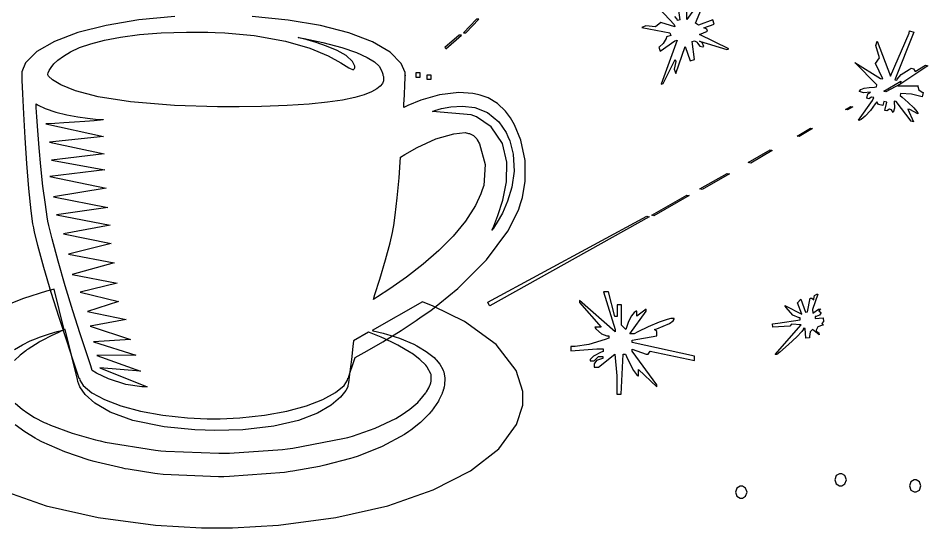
# Model space of a CAD drawing. Extents: x 71 to 281, y 22 to 318.
# Drawn here: x 144.6 to 278.6, y 132.4 to 207.5 of the extents above; entities that cross this region are included whole.
import ezdxf

# ---------------------------------------------------------------- set-up
doc = ezdxf.new("R2010")
doc.units = 0
doc.header["$MEASUREMENT"] = 0

msp = doc.modelspace()

# ---------------------------------------------------------------- linework, layer by layer
at = {"color": 7}
for points in [[(237.596, 210.468), (241.23, 206.551), (241.336, 206.235), (239.29, 206.834), (238.514, 206.199), (237.067, 206.339), (236.467, 206.128), (240.594, 205.317), (240.735, 204.928), (240.135, 204.717), (240.056, 204.515), (239.606, 203.739), (239.086, 203.28), (238.971, 203.236), (239.183, 202.635), (241.37, 204.152), (241.689, 204.258), (239.324, 197.768), (239.642, 197.872), (241.406, 201.4), (241.512, 201.083), (241.264, 199.955), (241.476, 199.355), (242.852, 203.306), (243.629, 201.19), (244.228, 201.4), (243.91, 204.046), (244.228, 204.152), (244.651, 203.976), (244.704, 203.827), (245.048, 203.364), (245.497, 203.272), (245.604, 203.306), (245.393, 203.906), (244.968, 204.082), (248.991, 202.847), (249.308, 202.953), (244.968, 205.104), (246.169, 205.563), (246.063, 205.882), (245.64, 206.058), (247.157, 206.622), (246.944, 207.221), (244.828, 206.445), (244.369, 206.728), (246.415, 211.631)], [(241.512, 211.526), (242.076, 207.257), (241.759, 207.151), (241.691, 207.318), (241.341, 207.759)], [(246.098, 211.526), (243.1, 207.293), (243.134, 209.021)], [(167.653, 207.72), (162.347, 207.22), (157.546, 206.425), (153.366, 205.366), (149.917, 204.074), (147.315, 202.58), (145.67, 200.914), (145.098, 199.559), (145.098, 199.107), (145.098, 199.099), (145.098, 199.073), (145.098, 199.073), (145.098, 199.073), (145.13, 198.327), (145.223, 196.315), (145.375, 193.374), (145.577, 189.844), (145.83, 186.06), (146.124, 182.36), (146.458, 179.083), (146.707, 177.19), (146.826, 176.565), (146.947, 175.926), (147.417, 174.024), (148.32, 170.768), (149.411, 167.121), (150.574, 163.412), (151.686, 159.961), (152.63, 157.094), (153.283, 155.135), (153.529, 154.41), (153.529, 154.41), (153.599, 154.41), (153.651, 154.128), (154.167, 153.343), (155.426, 152.283), (157.302, 151.273), (159.724, 150.354), (162.617, 149.567), (165.906, 148.953), (169.522, 148.555), (172.423, 148.413), (173.39, 148.413), (174.356, 148.413), (177.257, 148.558), (180.873, 148.959), (184.162, 149.576), (187.056, 150.367), (189.478, 151.289), (191.353, 152.298), (192.612, 153.354), (193.128, 154.129), (193.182, 154.41), (193.252, 154.41), (193.252, 154.41), (193.321, 154.648), (193.521, 155.298), (193.832, 156.271), (194.135, 157.179), (194.24, 157.479), (194.688, 157.708), (196.014, 158.432), (198.327, 159.774), (201.031, 161.459), (203.25, 162.934), (203.976, 163.442), (205.372, 164.417), (209.364, 167.626), (213.615, 171.847), (216.715, 176.083), (218.299, 179.208), (218.652, 180.305), (218.882, 181.067), (219.286, 183.437), (219.282, 186.519), (218.637, 189.527), (217.736, 191.751), (217.347, 192.44), (217.347, 192.44), (217.14, 192.801), (216.384, 193.8), (215.203, 194.902), (213.823, 195.726), (212.664, 196.161), (212.266, 196.251), (211.595, 196.403), (209.502, 196.508), (206.662, 196.168), (203.907, 195.382), (202.008, 194.615), (201.4, 194.31), (201.425, 194.776), (201.493, 196.171), (201.559, 197.684), (201.599, 198.701), (201.613, 199.073), (201.613, 199.073), (201.613, 199.073), (201.613, 199.003), (201.613, 199.003), (201.613, 199.456), (201.038, 200.813), (199.39, 202.49), (196.783, 204.002), (193.33, 205.312), (189.148, 206.392), (184.349, 207.203), (179.046, 207.714)], [(144.05, 158.656), (145.234, 159.355), (146.357, 159.901), (147.131, 160.233), (147.391, 160.338), (147.726, 160.47), (149.185, 160.964), (150.344, 161.282), (150.53, 161.326), (150.627, 161.353), (151.334, 161.528), (151.378, 161.536), (149.895, 167.533), (148.748, 167.228), (145.353, 166.147), (141.261, 164.539)], [(142.032, 137.946), (148.7, 135.618), (156.352, 133.861), (164.806, 132.751), (171.614, 132.362), (173.883, 132.362), (176.152, 132.362), (182.959, 132.751), (191.415, 133.861), (199.067, 135.618), (205.736, 137.946), (211.237, 140.765), (215.392, 144.001), (218.018, 147.575), (218.935, 150.453), (218.935, 151.412), (218.952, 152.444), (217.953, 155.56), (215.009, 159.372), (210.331, 162.768), (205.741, 165.059), (204.152, 165.665), (204.152, 165.665), (196.744, 161.432), (196.876, 161.405), (198.348, 161.051), (198.508, 161.007), (198.851, 160.911), (200.765, 160.303), (202.89, 159.411), (203.34, 159.173), (203.561, 159.051), (204.716, 158.349), (205.872, 157.453), (206.092, 157.233), (206.197, 157.118), (206.71, 156.479), (207.151, 155.715), (207.221, 155.539), (207.292, 155.373), (207.476, 154.416), (207.415, 153.406), (207.363, 153.212), (207.363, 153.106), (207.327, 153.035), (207.293, 152.893), (207.221, 152.647), (207.203, 152.602), (207.063, 152.198), (207.045, 152.153), (207.009, 152.075), (206.631, 151.281), (206.587, 151.201), (206.499, 151.043), (205.501, 149.579), (205.387, 149.437), (205.157, 149.164), (203.884, 147.886), (202.45, 146.747), (202.142, 146.543), (201.532, 146.13), (198.229, 144.356), (194.662, 142.937), (193.922, 142.699), (193.551, 142.576), (189.758, 141.58), (189.371, 141.5), (188.983, 141.412), (185.04, 140.706), (184.643, 140.652), (183.84, 140.538), (175.727, 139.904), (174.908, 139.876), (174.086, 139.86), (165.938, 140.239), (165.136, 140.335), (164.729, 140.379), (160.77, 140.997), (160.373, 141.075), (159.985, 141.147), (156.156, 142.029), (155.787, 142.133), (155.046, 142.338), (151.446, 143.546), (148.06, 145.037), (147.425, 145.38), (147.107, 145.557), (145.582, 146.497), (144.162, 147.523)], [(144.126, 150.747), (145.212, 149.816), (145.451, 149.648), (145.688, 149.472), (146.998, 148.648), (148.431, 147.91), (148.732, 147.778), (149.331, 147.505), (152.527, 146.315), (155.954, 145.336), (156.669, 145.168), (157.383, 145.001), (164.826, 143.801), (165.593, 143.721), (166.361, 143.651), (174.157, 143.352), (174.942, 143.368), (175.726, 143.386), (183.523, 143.915), (184.29, 144.004), (185.058, 144.102), (192.448, 145.504), (193.146, 145.697), (193.842, 145.892), (197.18, 147.038), (200.219, 148.467), (200.767, 148.802), (201.039, 148.97), (202.318, 149.865), (203.455, 150.848), (203.659, 151.059), (203.755, 151.165), (204.637, 152.25), (204.717, 152.364), (204.752, 152.426), (205.078, 153.009), (205.104, 153.07), (205.122, 153.097), (205.263, 153.396), (205.281, 153.422), (205.353, 153.599), (205.387, 153.741), (205.387, 153.741), (205.387, 153.741), (205.387, 153.741), (205.387, 153.741), (205.387, 153.811), (205.421, 153.909), (205.449, 154.871), (205.423, 154.976), (205.395, 155.073), (204.858, 156.052), (204.788, 156.14), (204.637, 156.326), (203.778, 157.172), (202.829, 157.912), (202.635, 158.044), (202.441, 158.177), (200.527, 159.289), (200.342, 159.385), (200.156, 159.483), (198.42, 160.303), (198.261, 160.373), (198.067, 160.453), (196.364, 161.131), (196.215, 161.183), (193.992, 159.915), (193.992, 159.915), (193.9, 159.093), (193.679, 157.176), (193.412, 154.989), (193.242, 153.715), (193.182, 153.352), (193.154, 153.163), (192.883, 152.619), (192.088, 151.613), (190.713, 150.457), (188.674, 149.275), (185.884, 148.19), (182.257, 147.326), (177.709, 146.807), (173.541, 146.704), (172.156, 146.756), (170.635, 146.808), (166.09, 147.26), (161.488, 148.193), (158.149, 149.401), (155.87, 150.734), (154.451, 152.036), (153.686, 153.155), (153.376, 153.939), (153.318, 154.234), (153.318, 154.234), (151.518, 161.608), (151.474, 161.59), (150.795, 161.3), (150.706, 161.255), (150.538, 161.177), (149.458, 160.664), (148.113, 159.977), (147.814, 159.808), (147.664, 159.72), (146.04, 158.698), (145.874, 158.574), (145.705, 158.451), (144.859, 157.794), (144.048, 157.048)]]:
    msp.add_lwpolyline(points, dxfattribs=at)
for points in [[(210.538, 205.317), (212.442, 207.327), (212.126, 207.327), (210.22, 205.317), (210.538, 205.317)], [(176.036, 194.417), (173.932, 194.417), (167.619, 194.62), (161.146, 195.155), (156.362, 195.913), (153.016, 196.78), (150.854, 197.648), (149.623, 198.406), (149.069, 198.941), (148.942, 199.143), (148.942, 199.143), (148.942, 199.143), (148.956, 199.222), (149.021, 199.441), (149.169, 199.781), (149.432, 200.218), (149.844, 200.735), (150.438, 201.305), (151.246, 201.912), (152.302, 202.53), (153.639, 203.141), (155.289, 203.722), (157.284, 204.251), (159.658, 204.71), (162.445, 205.073), (165.675, 205.322), (169.383, 205.434), (172.548, 205.419), (173.603, 205.387), (175.044, 205.346), (179.366, 204.949), (183.983, 204.115), (187.572, 203.054), (190.248, 201.931), (192.129, 200.913), (193.33, 200.168), (193.971, 199.864), (194.167, 200.09), (194.168, 200.165), (194.174, 200.399), (193.831, 201.108), (192.898, 201.968), (191.565, 202.732), (190.033, 203.386), (188.496, 203.918), (187.154, 204.315), (186.203, 204.561), (185.844, 204.647), (185.844, 204.647), (186.75, 204.477), (189.458, 203.895), (192.298, 203.149), (194.456, 202.419), (196.024, 201.71), (197.099, 201.031), (197.775, 200.39), (198.141, 199.794), (198.275, 199.388), (198.297, 199.249), (198.301, 199.213), (198.336, 199.103), (198.395, 198.88), (198.429, 198.594), (198.395, 198.257), (198.245, 197.878), (197.934, 197.473), (197.418, 197.05), (196.652, 196.621), (195.588, 196.201), (194.182, 195.797), (192.389, 195.424), (190.165, 195.093), (187.463, 194.814), (184.237, 194.601), (180.443, 194.465), (177.137, 194.417), (176.036, 194.417)], [(270.651, 195.792), (270.334, 195.862), (269.945, 195.615), (269.628, 195.685), (269.805, 196.321), (270.192, 196.567), (269.169, 196.497), (268.534, 196.674), (268.554, 196.752), (268.752, 196.952), (269.244, 197.154), (270.007, 197.284), (270.78, 197.338), (271.04, 197.343), (271.11, 197.662), (267.865, 200.943), (271.675, 198.614), (271.992, 198.544), (270.933, 200.801), (271.498, 201.648), (270.969, 203.447), (271.146, 204.082), (273.12, 198.931), (275.872, 205.281), (275.942, 205.599), (276.578, 205.423), (273.756, 198.402), (274.072, 198.331), (274.107, 198.473), (274.708, 199.187), (275.871, 199.937), (276.189, 200.095), (276.508, 200.025), (276.754, 199.636), (278.306, 200.554), (278.624, 200.484), (274.215, 197.52), (277.213, 197.52), (277.177, 197.397), (277.291, 196.908), (277.795, 196.577), (277.953, 196.533), (277.777, 195.898), (276.225, 196.285), (274.602, 196.391), (274.531, 196.074), (274.832, 195.825), (275.722, 195.056), (276.55, 194.27), (277.022, 193.718), (277.159, 193.463), (277.143, 193.392), (275.978, 194.028), (275.66, 194.098), (276.508, 192.228), (276.189, 192.3), (273.968, 195.192), (273.649, 195.263), (273.72, 194.24), (273.543, 193.605), (273.297, 193.992), (272.98, 194.064), (272.591, 193.815), (272.274, 193.887), (272.591, 195.122), (272.168, 195.227), (271.992, 194.593), (271.356, 194.769), (271.11, 195.156), (270.882, 194.837), (270.164, 193.9), (269.394, 193.032), (268.803, 192.548), (268.483, 192.418), (268.394, 192.44), (270.474, 195.333), (270.651, 195.792)], [(209.903, 205), (209.55, 205), (207.433, 203.164), (207.45, 203.148), (207.592, 202.998), (207.61, 202.988), (209.903, 205)], [(203.164, 198.79), (203.799, 198.79), (203.799, 199.426), (203.164, 199.426), (203.164, 198.79)], [(204.788, 198.473), (205.423, 198.473), (205.423, 199.107), (204.788, 199.107), (204.788, 198.473)], [(274.531, 197.768), (272.451, 196.638), (272.132, 196.744), (274.638, 198.191), (274.531, 197.768)], [(155.505, 155.539), (155.505, 155.539), (155.269, 156.247), (154.638, 158.162), (153.727, 160.973), (152.651, 164.368), (151.522, 168.039), (150.458, 171.673), (149.572, 174.96), (149.101, 176.926), (148.978, 177.588), (148.865, 178.189), (148.588, 180.001), (148.241, 182.74), (147.939, 185.605), (147.686, 188.397), (147.483, 190.916), (147.336, 192.962), (147.245, 194.338), (147.215, 194.84), (147.215, 194.84), (147.531, 194.641), (148.559, 194.164), (150.111, 193.634), (151.749, 193.231), (153.356, 192.939), (154.813, 192.742), (155.999, 192.622), (156.799, 192.563), (157.092, 192.546), (157.092, 192.546), (157.092, 192.524), (156.73, 192.458), (155.774, 192.358), (154.423, 192.253), (152.876, 192.15), (151.328, 192.057), (149.977, 191.981), (149.021, 191.931), (148.66, 191.911), (148.66, 191.911), (157.163, 190.041), (149.189, 189.229), (157.233, 187.501), (149.472, 186.549), (157.339, 185.138), (149.225, 184.15), (157.551, 182.422), (149.79, 181.151), (157.798, 179.6), (150.213, 178.506), (158.115, 176.954), (151.271, 175.719), (158.291, 174.272), (151.977, 172.721), (158.714, 171.414), (152.54, 169.722), (159.173, 168.415), (153.741, 167.076), (159.349, 165.699), (154.799, 164.254), (160.478, 163.09), (155.186, 162.101), (161.149, 160.125), (155.681, 159.772), (161.925, 157.798), (156.174, 157.762), (162.631, 155.435), (156.633, 155.928), (163.583, 153.142), (162.8, 153.124), (160.445, 153.472), (157.876, 154.302), (156.141, 155.151), (155.505, 155.539), (155.505, 155.539)], [(214.383, 176.248), (214.383, 176.248), (214.653, 176.827), (215.283, 178.384), (215.999, 180.653), (216.53, 183.362), (216.603, 186.245), (215.946, 189.034), (214.285, 191.459), (212.139, 192.953), (211.35, 193.252), (205.633, 193.745), (205.633, 193.745), (205.986, 193.876), (206.943, 194.159), (208.35, 194.434), (210.052, 194.539), (211.897, 194.315), (213.73, 193.596), (215.397, 192.227), (216.495, 190.625), (216.746, 190.041), (217.013, 189.42), (217.515, 187.423), (217.657, 184.911), (217.332, 182.578), (216.702, 180.499), (215.93, 178.752), (215.178, 177.411), (214.609, 176.553), (214.383, 176.248), (214.383, 176.248)], [(267.265, 194.487), (267.582, 194.417), (266.77, 193.958), (266.488, 194.028), (267.265, 194.487)], [(212.972, 182.174), (212.781, 181.577), (211.971, 179.859), (210.513, 177.582), (208.68, 175.367), (206.56, 173.236), (204.238, 171.214), (201.798, 169.321), (199.332, 167.582), (197.529, 166.398), (196.92, 166.018), (197.156, 166.766), (197.853, 169.014), (198.702, 171.856), (199.391, 174.383), (199.755, 175.911), (199.849, 176.425), (199.942, 176.928), (200.157, 178.451), (200.448, 181.015), (200.711, 183.931), (200.89, 186.239), (200.943, 187.008), (201.537, 187.395), (203.396, 188.437), (206.123, 189.68), (208.764, 190.462), (210.441, 190.62), (210.961, 190.5), (211.11, 190.465), (211.701, 190.17), (212.152, 189.68), (212.232, 189.548), (212.567, 188.958), (213.421, 185.941), (213.183, 182.819), (212.972, 182.174)], [(261.621, 191.206), (259.68, 190.041), (259.362, 190.111), (261.338, 191.276), (261.621, 191.206)], [(255.694, 187.96), (252.553, 186.126), (252.166, 186.231), (255.375, 188.067), (255.694, 187.96)], [(249.378, 184.539), (245.357, 182.246), (245.04, 182.35), (249.061, 184.609), (249.378, 184.539)], [(243.453, 181.328), (238.231, 178.365), (237.949, 178.435), (243.134, 181.398), (243.453, 181.328)], [(237.243, 178.293), (237.56, 178.223), (214.066, 165.1), (214.038, 165.144), (213.809, 165.585), (213.783, 165.629), (237.243, 178.293)], [(230.787, 158.68), (230.787, 158.361), (230.469, 158.239), (229.34, 157.648), (228.847, 157.152), (228.847, 156.986), (229.482, 156.986), (230.117, 157.621), (230.753, 157.621), (230.753, 157.303), (230.54, 157.287), (229.799, 157.014), (229.482, 156.518), (229.482, 156.351), (229.482, 156.034), (230.117, 156.034), (232.481, 157.974), (232.797, 154.763), (232.797, 152.083), (233.433, 152.083), (233.751, 157.974), (234.068, 157.974), (234.22, 157.619), (234.708, 156.565), (235.249, 155.563), (235.684, 154.963), (235.927, 154.763), (236.008, 154.763), (236.008, 155.715), (238.69, 153.142), (238.69, 153.458), (235.056, 158.397), (235.056, 158.714), (237.103, 157.974), (237.419, 157.974), (237.736, 158.397), (244.263, 157.022), (244.263, 157.656), (235.056, 159.702), (235.056, 160.021), (238.69, 160.654), (238.69, 161.29), (238.372, 161.608), (238.691, 161.713), (239.641, 162.065), (240.545, 162.486), (241.085, 162.873), (241.264, 163.142), (241.264, 163.23), (240.947, 163.23), (240.76, 163.23), (240.199, 163.091), (239.019, 162.67), (237.41, 161.966), (235.877, 161.229), (235.373, 160.973), (234.738, 160.973), (237.103, 164.288), (237.103, 164.607), (235.726, 163.548), (235.726, 164.288), (235.631, 164.288), (235.348, 164.123), (234.954, 163.623), (234.541, 162.786), (234.203, 161.906), (234.104, 161.608), (233.469, 162.242), (233.469, 165.24), (232.833, 165.24), (232.833, 163.513), (232.517, 163.513), (231.563, 167.146), (230.823, 167.146), (232.551, 161.572), (232.551, 161.255), (227.295, 165.876), (227.295, 165.559), (230.504, 161.925), (229.552, 161.925), (229.711, 161.714), (230.535, 160.973), (231.333, 160.654), (231.599, 160.654), (231.599, 160.338), (231.078, 160.127), (228.652, 159.385), (226.681, 159.067), (226.024, 159.067), (226.024, 158.433), (229.871, 158.75), (230.787, 158.75), (230.787, 158.68)], [(258.516, 162.384), (258.269, 162.101), (255.764, 161.925), (255.728, 162.454), (256.54, 162.524), (259.821, 163.019), (259.821, 163.3), (259.644, 163.292), (258.718, 163.729), (257.756, 164.819), (257.564, 165.136), (260.067, 163.865), (259.432, 165.523), (259.927, 166.088), (260.597, 164.148), (260.879, 164.182), (261.268, 166.194), (261.549, 166.229), (261.831, 165.982), (261.822, 166.114), (261.942, 166.591), (262.29, 166.82), (262.396, 166.828), (261.655, 164.535), (261.691, 164.006), (262.537, 164.607), (262.819, 164.641), (262.573, 164.358), (262.855, 164.112), (262.864, 164.024), (262.669, 163.695), (262.157, 163.522), (262.008, 163.513), (262.044, 163.23), (263.208, 163.3), (263.242, 162.771), (262.996, 162.49), (263.278, 162.242), (263.084, 162.234), (262.427, 161.987), (262.175, 161.492), (262.184, 161.36), (262.573, 161.113), (262.607, 160.831), (261.655, 161.572), (261.567, 161.564), (261.28, 161.251), (261.186, 160.568), (261.196, 160.373), (260.667, 160.338), (260.562, 161.749), (260.28, 161.749), (260.288, 161.66), (260.054, 161.312), (259.33, 160.528), (258.111, 159.392), (256.83, 158.272), (256.399, 157.904), (256.117, 157.904), (259.961, 162.278), (258.516, 162.384)], [(265.782, 138.571), (265.941, 138.571), (266.417, 138.847), (266.63, 139.453), (266.417, 140.06), (265.941, 140.335), (265.782, 140.335), (265.618, 140.335), (265.128, 140.06), (264.91, 139.453), (265.128, 138.847), (265.618, 138.571), (265.782, 138.571)], [(276.754, 137.654), (276.913, 137.654), (277.388, 137.929), (277.6, 138.535), (277.388, 139.142), (276.913, 139.417), (276.754, 139.417), (276.594, 139.417), (276.119, 139.142), (275.907, 138.535), (276.119, 137.929), (276.594, 137.654), (276.754, 137.654)], [(251.142, 136.737), (251.301, 136.737), (251.777, 137.013), (251.99, 137.619), (251.777, 138.225), (251.301, 138.501), (251.142, 138.501), (250.981, 138.501), (250.501, 138.225), (250.282, 137.619), (250.492, 137.013), (250.98, 136.737), (251.142, 136.737)]]:
    msp.add_lwpolyline(points, close=True, dxfattribs=at)

doc.saveas('drawing.dxf')
